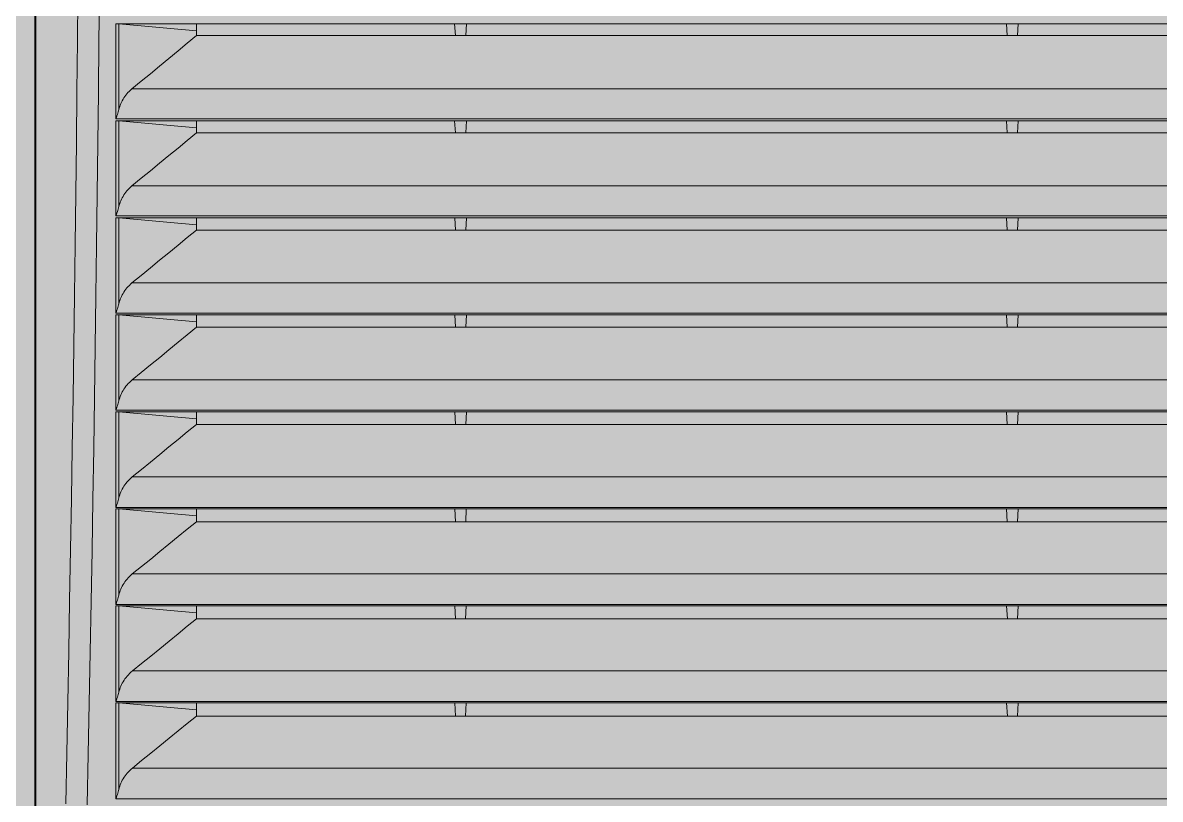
# Model space of a CAD drawing. Header units: millimetres. Extents: x 6914 to 9858, y -2771 to -210.
# Drawn here: x 8695.7 to 8840, y -600.9 to -502.4 of the extents above; entities that cross this region are included whole.
import ezdxf

# ---------------------------------------------------------------- set-up
doc = ezdxf.new("R2010")
doc.units = ezdxf.units.MM
doc.layers.get('0').update_dxf_attribs({"lineweight": 9})
doc.layers.add('THICK', color=7, linetype='Continuous', lineweight=13)
doc.layers.add('Штриховка шкафов', color=7, linetype='Continuous', lineweight=9)

# ---------------------------------------------------------------- blocks, each defined once
blk = doc.blocks.new('Из_буфера4442')
at = {"layer": 'Штриховка шкафов', "true_color": 0xc5c7c4}
blk.add_hatch(color=9, dxfattribs=at).paths.add_polyline_path([(-200, 2000), (200, 2000), (200, 0), (-200, 0)])
blk = doc.blocks.new('Из_буфера3106')
at = {"layer": 'THICK'}
for p, q in [((-124, -257.36), (-124, -10.64)), ((-123.86, -10.76), (-123.86, -257.24)), ((-118.6, -90.95), (-118.53, -84.49)), ((-115.88, -91.01), (-115.81, -84.55)), ((-113.71, -100.85), (-113.71, -88.8)), ((-103.5, -88.8), (-113.71, -88.8)), ((-113.71, -88.8), (-113.69, -88.8)), ((-113.69, -88.8), (-113.67, -88.8)), ((-113.67, -88.8), (-113.64, -88.8)), ((-113.64, -88.8), (-113.62, -88.8)), ((-113.62, -88.8), (-113.6, -88.8)), ((-113.6, -88.8), (-113.58, -88.8)), ((-113.58, -88.8), (-113.56, -88.8)), ((-113.56, -88.8), (-113.54, -88.8)), ((-113.54, -88.8), (-113.53, -88.8)), ((-113.53, -88.8), (-113.51, -88.8)), ((-113.51, -88.8), (-113.49, -88.8)), ((-113.49, -88.8), (-113.47, -88.81)), ((-113.47, -88.81), (-113.45, -88.81)), ((-113.45, -88.81), (-113.43, -88.81)), ((-113.43, -88.81), (-113.42, -88.81)), ((-113.42, -88.81), (-113.4, -88.81)), ((-113.4, -88.81), (-113.38, -88.81)), ((-113.38, -88.81), (-113.37, -88.81)), ((-113.37, -88.81), (-113.35, -88.81)), ((-111.94, -88.94), (-113.35, -88.81)), ((-113.35, -88.81), (-113.35, -99.67)), ((-110.53, -89.06), (-111.94, -88.94)), ((-109.13, -89.18), (-110.53, -89.06)), ((-107.72, -89.31), (-109.13, -89.18)), ((-106.31, -89.43), (-107.72, -89.31)), ((-104.91, -89.55), (-106.31, -89.43)), ((-103.5, -88.8), (-70.75, -88.8)), ((-103.5, -88.8), (-103.5, -89.68)), ((-69.25, -88.8), (-70.75, -88.8)), ((-70.75, -88.8), (-70.66, -90.3)), ((-69.25, -88.8), (-69.34, -90.3)), ((-69.25, -88.8), (-0.75, -88.8)), ((0.75, -88.8), (-0.75, -88.8)), ((-0.75, -88.8), (-0.66, -90.3)), ((0.75, -88.8), (0.66, -90.3)), ((0.75, -88.8), (69.25, -88.8)), ((-103.5, -89.68), (-104.91, -89.55)), ((-104.67, -91.27), (-103.5, -90.3)), ((-103.5, -90.3), (-103.5, -89.68)), ((-103.5, -90.3), (-70.66, -90.3)), ((-70.66, -90.3), (-69.34, -90.3)), ((-69.34, -90.3), (-0.66, -90.3)), ((-0.66, -90.3), (0.66, -90.3)), ((0.66, -90.3), (69.34, -90.3)), ((-118.66, -97.4), (-118.6, -90.95)), ((-115.94, -97.47), (-115.88, -91.01)), ((-107.01, -93.19), (-105.84, -92.23)), ((-105.84, -92.23), (-104.67, -91.27)), ((-108.18, -94.16), (-107.01, -93.19)), ((-110.53, -96.09), (-109.35, -95.12)), ((-109.35, -95.12), (-108.18, -94.16)), ((-111.7, -97.06), (-110.53, -96.09)), ((-118.73, -103.86), (-118.66, -97.4)), ((-116.02, -103.93), (-115.94, -97.47)), ((-112.71, -98.2), (-112.59, -98.02)), ((-112.59, -98.02), (-112.47, -97.85)), ((-112.47, -97.85), (-112.33, -97.68)), ((-112.33, -97.68), (-112.19, -97.52)), ((-112.19, -97.52), (-112.03, -97.36)), ((-112.03, -97.36), (-111.87, -97.2)), ((-111.87, -97.2), (-111.7, -97.06)), ((-111.7, -97.06), (111.7, -97.06)), ((-113.35, -99.67), (-113.3, -99.48)), ((-113.3, -99.48), (-113.24, -99.29)), ((-113.24, -99.29), (-113.18, -99.11)), ((-113.18, -99.11), (-113.1, -98.92)), ((-113.1, -98.92), (-113.02, -98.74)), ((-113.02, -98.74), (-112.92, -98.55)), ((-112.92, -98.55), (-112.82, -98.37)), ((-112.82, -98.37), (-112.71, -98.2)), ((-113.71, -100.85), (-113.65, -100.66)), ((-113.71, -100.85), (113.71, -100.85)), ((-113.65, -100.66), (-113.59, -100.47)), ((-113.59, -100.47), (-113.53, -100.3)), ((-113.53, -100.3), (-113.48, -100.13)), ((-113.48, -100.13), (-113.43, -99.97)), ((-113.43, -99.97), (-113.39, -99.82)), ((-113.39, -99.82), (-113.35, -99.67)), ((-113.71, -113.16), (-113.71, -101.1)), ((-103.5, -101.1), (-113.71, -101.1)), ((-113.71, -101.1), (-113.69, -101.1)), ((-113.69, -101.1), (-113.67, -101.1)), ((-113.67, -101.1), (-113.64, -101.1)), ((-113.64, -101.1), (-113.62, -101.1)), ((-113.62, -101.1), (-113.6, -101.1)), ((-113.6, -101.1), (-113.58, -101.1)), ((-113.58, -101.1), (-113.56, -101.1)), ((-113.56, -101.1), (-113.54, -101.1)), ((-113.54, -101.1), (-113.53, -101.1)), ((-113.53, -101.1), (-113.51, -101.1)), ((-113.51, -101.1), (-113.49, -101.1)), ((-113.49, -101.1), (-113.47, -101.11)), ((-113.47, -101.11), (-113.45, -101.11)), ((-113.45, -101.11), (-113.43, -101.11)), ((-113.43, -101.11), (-113.42, -101.11)), ((-113.42, -101.11), (-113.4, -101.11)), ((-113.4, -101.11), (-113.38, -101.11)), ((-113.38, -101.11), (-113.37, -101.11)), ((-113.37, -101.11), (-113.35, -101.11)), ((-111.94, -101.24), (-113.35, -101.11)), ((-113.35, -101.11), (-113.35, -111.98)), ((-110.53, -101.36), (-111.94, -101.24)), ((-109.13, -101.48), (-110.53, -101.36)), ((-107.72, -101.61), (-109.13, -101.48)), ((-106.31, -101.73), (-107.72, -101.61)), ((-104.91, -101.85), (-106.31, -101.73)), ((-103.5, -101.98), (-104.91, -101.85)), ((-103.5, -101.1), (-70.75, -101.1)), ((-103.5, -101.1), (-103.5, -101.98)), ((-103.5, -102.63), (-103.5, -101.98)), ((-69.25, -101.1), (-70.75, -101.1)), ((-70.75, -101.1), (-70.66, -102.63)), ((-69.25, -101.1), (-69.34, -102.63)), ((-69.25, -101.1), (-0.75, -101.1)), ((0.75, -101.1), (-0.75, -101.1)), ((-0.75, -101.1), (-0.66, -102.63)), ((0.75, -101.1), (0.66, -102.63)), ((0.75, -101.1), (69.25, -101.1)), ((-118.81, -110.31), (-118.73, -103.86)), ((-105.84, -104.55), (-104.67, -103.59)), ((-104.67, -103.59), (-103.5, -102.63)), ((-103.5, -102.63), (-70.66, -102.63)), ((-70.66, -102.63), (-69.34, -102.63)), ((-69.34, -102.63), (-0.66, -102.63)), ((-0.66, -102.63), (0.66, -102.63)), ((0.66, -102.63), (69.34, -102.63)), ((-116.09, -110.39), (-116.02, -103.93)), ((-107.01, -105.51), (-105.84, -104.55)), ((-109.35, -107.43), (-108.17, -106.47)), ((-108.17, -106.47), (-107.01, -105.51)), ((-110.52, -108.39), (-109.35, -107.43)), ((-112.18, -109.82), (-112.02, -109.66)), ((-112.02, -109.66), (-111.86, -109.51)), ((-111.86, -109.51), (-111.69, -109.36)), ((-111.69, -109.36), (-110.52, -108.39)), ((-111.69, -109.36), (111.69, -109.36)), ((-118.89, -116.77), (-118.81, -110.31)), ((-116.17, -116.85), (-116.09, -110.39)), ((-113.1, -111.23), (-113.01, -111.05)), ((-113.01, -111.05), (-112.92, -110.86)), ((-112.92, -110.86), (-112.82, -110.68)), ((-112.82, -110.68), (-112.71, -110.5)), ((-112.71, -110.5), (-112.59, -110.33)), ((-112.59, -110.33), (-112.46, -110.15)), ((-112.46, -110.15), (-112.32, -109.98)), ((-112.32, -109.98), (-112.18, -109.82)), ((-113.53, -112.61), (-113.48, -112.45)), ((-113.48, -112.45), (-113.43, -112.28)), ((-113.43, -112.28), (-113.39, -112.13)), ((-113.39, -112.13), (-113.35, -111.98)), ((-113.35, -111.98), (-113.3, -111.79)), ((-113.3, -111.79), (-113.24, -111.61)), ((-113.24, -111.61), (-113.17, -111.42)), ((-113.17, -111.42), (-113.1, -111.23)), ((-113.71, -113.16), (-113.65, -112.97)), ((-113.71, -113.16), (113.71, -113.16)), ((-113.71, -125.48), (-113.71, -113.4)), ((-103.5, -113.4), (-113.71, -113.4)), ((-113.71, -113.4), (-113.69, -113.4)), ((-113.69, -113.4), (-113.67, -113.4)), ((-113.67, -113.4), (-113.64, -113.4)), ((-113.65, -112.97), (-113.59, -112.79)), ((-113.64, -113.4), (-113.62, -113.4)), ((-113.62, -113.4), (-113.6, -113.4)), ((-113.6, -113.4), (-113.58, -113.4)), ((-113.59, -112.79), (-113.53, -112.61)), ((-113.58, -113.4), (-113.56, -113.4)), ((-113.56, -113.4), (-113.54, -113.4)), ((-113.54, -113.4), (-113.53, -113.4)), ((-113.53, -113.4), (-113.51, -113.4)), ((-113.51, -113.4), (-113.49, -113.4)), ((-113.49, -113.4), (-113.47, -113.41)), ((-113.47, -113.41), (-113.45, -113.41)), ((-113.45, -113.41), (-113.43, -113.41)), ((-113.43, -113.41), (-113.42, -113.41)), ((-113.42, -113.41), (-113.4, -113.41)), ((-113.4, -113.41), (-113.38, -113.41)), ((-113.38, -113.41), (-113.37, -113.41)), ((-113.37, -113.41), (-113.35, -113.41)), ((-111.94, -113.54), (-113.35, -113.41)), ((-113.35, -113.41), (-113.35, -124.3)), ((-110.53, -113.66), (-111.94, -113.54)), ((-109.13, -113.78), (-110.53, -113.66)), ((-107.72, -113.91), (-109.13, -113.78)), ((-106.31, -114.03), (-107.72, -113.91)), ((-103.5, -113.4), (-70.74, -113.4)), ((-103.5, -113.4), (-103.5, -114.28)), ((-69.26, -113.4), (-70.74, -113.4)), ((-70.74, -113.4), (-70.66, -114.95)), ((-69.26, -113.4), (-69.34, -114.95)), ((-69.26, -113.4), (-0.74, -113.4)), ((0.74, -113.4), (-0.74, -113.4)), ((-0.74, -113.4), (-0.66, -114.95)), ((0.74, -113.4), (0.66, -114.95)), ((0.74, -113.4), (69.26, -113.4)), ((-104.91, -114.15), (-106.31, -114.03)), ((-103.5, -114.28), (-104.91, -114.15)), ((-104.67, -115.91), (-103.5, -114.95)), ((-103.5, -114.95), (-103.5, -114.28)), ((-103.5, -114.95), (-70.66, -114.95)), ((-70.66, -114.95), (-69.34, -114.95)), ((-69.34, -114.95), (-0.66, -114.95)), ((-0.66, -114.95), (0.66, -114.95)), ((0.66, -114.95), (69.34, -114.95)), ((-118.98, -123.22), (-118.89, -116.77)), ((-116.26, -123.31), (-116.17, -116.85)), ((-107, -117.82), (-105.83, -116.87)), ((-105.83, -116.87), (-104.67, -115.91)), ((-108.17, -118.78), (-107, -117.82)), ((-110.51, -120.7), (-109.34, -119.74)), ((-109.34, -119.74), (-108.17, -118.78)), ((-111.68, -121.66), (-110.51, -120.7)), ((-112.71, -122.81), (-112.59, -122.63)), ((-112.59, -122.63), (-112.46, -122.46)), ((-112.46, -122.46), (-112.32, -122.29)), ((-112.32, -122.29), (-112.17, -122.12)), ((-112.17, -122.12), (-112.01, -121.96)), ((-112.01, -121.96), (-111.85, -121.81)), ((-111.85, -121.81), (-111.68, -121.66)), ((-111.68, -121.66), (111.68, -121.66)), ((-119.07, -129.67), (-118.98, -123.22)), ((-116.35, -129.76), (-116.26, -123.31)), ((-113.3, -124.11), (-113.24, -123.92)), ((-113.24, -123.92), (-113.17, -123.73)), ((-113.17, -123.73), (-113.1, -123.54)), ((-113.1, -123.54), (-113.01, -123.36)), ((-113.01, -123.36), (-112.92, -123.17)), ((-112.92, -123.17), (-112.82, -122.99)), ((-112.82, -122.99), (-112.71, -122.81)), ((-113.71, -125.48), (-113.65, -125.29)), ((-113.71, -125.48), (113.71, -125.48)), ((-113.65, -125.29), (-113.59, -125.1)), ((-113.59, -125.1), (-113.53, -124.93)), ((-113.53, -124.93), (-113.48, -124.76)), ((-113.48, -124.76), (-113.43, -124.6)), ((-113.43, -124.6), (-113.39, -124.44)), ((-113.39, -124.44), (-113.35, -124.3)), ((-113.35, -124.3), (-113.3, -124.11)), ((-113.71, -137.79), (-113.71, -125.7)), ((-103.5, -125.7), (-113.71, -125.7)), ((-113.71, -125.7), (-113.69, -125.7)), ((-113.69, -125.7), (-113.67, -125.7)), ((-113.67, -125.7), (-113.64, -125.7)), ((-113.64, -125.7), (-113.62, -125.7)), ((-113.62, -125.7), (-113.6, -125.7)), ((-113.6, -125.7), (-113.58, -125.7)), ((-113.58, -125.7), (-113.56, -125.7)), ((-113.56, -125.7), (-113.54, -125.7)), ((-113.54, -125.7), (-113.53, -125.7)), ((-113.53, -125.7), (-113.51, -125.7)), ((-113.51, -125.7), (-113.49, -125.7)), ((-113.49, -125.7), (-113.47, -125.71)), ((-113.47, -125.71), (-113.45, -125.71)), ((-113.45, -125.71), (-113.43, -125.71)), ((-113.43, -125.71), (-113.42, -125.71)), ((-113.42, -125.71), (-113.4, -125.71)), ((-113.4, -125.71), (-113.38, -125.71)), ((-113.38, -125.71), (-113.37, -125.71)), ((-113.37, -125.71), (-113.35, -125.71)), ((-111.94, -125.84), (-113.35, -125.71)), ((-113.35, -125.71), (-113.35, -136.61)), ((-110.53, -125.96), (-111.94, -125.84)), ((-109.13, -126.08), (-110.53, -125.96)), ((-107.72, -126.21), (-109.13, -126.08)), ((-106.31, -126.33), (-107.72, -126.21)), ((-104.91, -126.45), (-106.31, -126.33)), ((-103.5, -126.58), (-104.91, -126.45)), ((-103.5, -125.7), (-70.74, -125.7)), ((-103.5, -125.7), (-103.5, -126.58)), ((-103.5, -127.28), (-103.5, -126.58)), ((-69.26, -125.7), (-70.74, -125.7)), ((-70.74, -125.7), (-70.65, -127.28)), ((-69.26, -125.7), (-69.35, -127.28)), ((-69.26, -125.7), (-0.74, -125.7)), ((0.74, -125.7), (-0.74, -125.7)), ((-0.74, -125.7), (-0.65, -127.28)), ((0.74, -125.7), (0.65, -127.28)), ((0.74, -125.7), (69.26, -125.7)), ((-105.83, -129.18), (-104.66, -128.23)), ((-104.66, -128.23), (-103.5, -127.28)), ((-103.5, -127.28), (-70.65, -127.28)), ((-70.65, -127.28), (-69.35, -127.28)), ((-69.35, -127.28), (-0.65, -127.28)), ((-0.65, -127.28), (0.65, -127.28)), ((0.65, -127.28), (69.35, -127.28)), ((-119.16, -136.12), (-119.07, -129.67)), ((-116.44, -136.22), (-116.35, -129.76)), ((-107, -130.14), (-105.83, -129.18)), ((-109.33, -132.05), (-108.16, -131.09)), ((-108.16, -131.09), (-107, -130.14)), ((-110.5, -133), (-109.33, -132.05)), ((-112.01, -134.26), (-111.84, -134.11)), ((-111.84, -134.11), (-111.67, -133.96)), ((-111.67, -133.96), (-110.5, -133)), ((-111.67, -133.96), (111.67, -133.96)), ((-113.01, -135.67), (-112.92, -135.48)), ((-112.92, -135.48), (-112.81, -135.3)), ((-112.81, -135.3), (-112.7, -135.11)), ((-112.7, -135.11), (-112.58, -134.94)), ((-112.58, -134.94), (-112.45, -134.76)), ((-112.45, -134.76), (-112.31, -134.59)), ((-112.31, -134.59), (-112.16, -134.42)), ((-112.16, -134.42), (-112.01, -134.26)), ((-119.26, -142.57), (-119.16, -136.12)), ((-116.54, -142.68), (-116.44, -136.22)), ((-113.53, -137.24), (-113.48, -137.07)), ((-113.48, -137.07), (-113.43, -136.91)), ((-113.43, -136.91), (-113.39, -136.76)), ((-113.39, -136.76), (-113.35, -136.61)), ((-113.35, -136.61), (-113.3, -136.42)), ((-113.3, -136.42), (-113.24, -136.23)), ((-113.24, -136.23), (-113.17, -136.04)), ((-113.17, -136.04), (-113.1, -135.85)), ((-113.1, -135.85), (-113.01, -135.67)), ((-113.71, -137.79), (-113.65, -137.6)), ((-113.71, -137.79), (113.71, -137.79)), ((-113.71, -150.11), (-113.71, -138)), ((-103.5, -138), (-113.71, -138)), ((-113.71, -138), (-113.69, -138)), ((-113.69, -138), (-113.67, -138)), ((-113.67, -138), (-113.64, -138)), ((-113.65, -137.6), (-113.59, -137.42)), ((-113.64, -138), (-113.62, -138)), ((-113.62, -138), (-113.6, -138)), ((-113.6, -138), (-113.58, -138)), ((-113.59, -137.42), (-113.53, -137.24)), ((-113.58, -138), (-113.56, -138)), ((-113.56, -138), (-113.54, -138)), ((-113.54, -138), (-113.53, -138)), ((-113.53, -138), (-113.51, -138)), ((-113.51, -138), (-113.49, -138)), ((-113.49, -138), (-113.47, -138.01)), ((-113.47, -138.01), (-113.45, -138.01)), ((-113.45, -138.01), (-113.43, -138.01)), ((-113.43, -138.01), (-113.42, -138.01)), ((-113.42, -138.01), (-113.4, -138.01)), ((-113.4, -138.01), (-113.38, -138.01)), ((-113.38, -138.01), (-113.37, -138.01)), ((-113.37, -138.01), (-113.35, -138.01)), ((-111.94, -138.14), (-113.35, -138.01)), ((-113.35, -138.01), (-113.35, -148.92)), ((-110.53, -138.26), (-111.94, -138.14)), ((-109.13, -138.38), (-110.53, -138.26)), ((-107.72, -138.51), (-109.13, -138.38)), ((-106.31, -138.63), (-107.72, -138.51)), ((-103.5, -138), (-70.74, -138)), ((-103.5, -138), (-103.5, -138.88)), ((-69.26, -138), (-70.74, -138)), ((-70.74, -138), (-70.65, -139.6)), ((-69.26, -138), (-69.35, -139.6)), ((-69.26, -138), (-0.74, -138)), ((0.74, -138), (-0.74, -138)), ((-0.74, -138), (-0.65, -139.6)), ((0.74, -138), (0.65, -139.6)), ((0.74, -138), (69.26, -138)), ((-104.91, -138.75), (-106.31, -138.63)), ((-103.5, -138.88), (-104.91, -138.75)), ((-104.66, -140.55), (-103.5, -139.6)), ((-103.5, -139.6), (-103.5, -138.88)), ((-103.5, -139.6), (-70.65, -139.6)), ((-70.65, -139.6), (-69.35, -139.6)), ((-69.35, -139.6), (-0.65, -139.6)), ((-0.65, -139.6), (0.65, -139.6)), ((0.65, -139.6), (69.35, -139.6)), ((-105.83, -141.5), (-104.66, -140.55)), ((-119.37, -149.02), (-119.26, -142.57)), ((-116.65, -149.13), (-116.54, -142.68)), ((-108.16, -143.4), (-106.99, -142.45)), ((-106.99, -142.45), (-105.83, -141.5)), ((-109.32, -144.36), (-108.16, -143.4)), ((-111.65, -146.26), (-110.49, -145.31)), ((-110.49, -145.31), (-109.32, -144.36)), ((-112.58, -147.24), (-112.44, -147.07)), ((-112.44, -147.07), (-112.3, -146.89)), ((-112.3, -146.89), (-112.16, -146.73)), ((-112.16, -146.73), (-112, -146.57)), ((-112, -146.57), (-111.83, -146.41)), ((-111.83, -146.41), (-111.65, -146.26)), ((-111.65, -146.26), (111.65, -146.26)), ((-113.3, -148.73), (-113.24, -148.54)), ((-113.24, -148.54), (-113.17, -148.35)), ((-113.17, -148.35), (-113.09, -148.16)), ((-113.09, -148.16), (-113.01, -147.97)), ((-113.01, -147.97), (-112.91, -147.79)), ((-112.91, -147.79), (-112.81, -147.6)), ((-112.81, -147.6), (-112.7, -147.42)), ((-112.7, -147.42), (-112.58, -147.24)), ((-119.47, -155.47), (-119.37, -149.02)), ((-116.75, -155.59), (-116.65, -149.13)), ((-113.71, -150.11), (-113.65, -149.92)), ((-113.65, -149.92), (-113.59, -149.73)), ((-113.59, -149.73), (-113.53, -149.56)), ((-113.53, -149.56), (-113.48, -149.39)), ((-113.48, -149.39), (-113.43, -149.23)), ((-113.43, -149.23), (-113.39, -149.07)), ((-113.39, -149.07), (-113.35, -148.92)), ((-113.35, -148.92), (-113.3, -148.73)), ((-113.71, -150.11), (113.71, -150.11)), ((-113.71, -162.42), (-113.71, -150.3)), ((-103.5, -150.3), (-113.71, -150.3)), ((-113.71, -150.3), (-113.69, -150.3)), ((-113.69, -150.3), (-113.67, -150.3)), ((-113.67, -150.3), (-113.64, -150.3)), ((-113.64, -150.3), (-113.62, -150.3)), ((-113.62, -150.3), (-113.6, -150.3)), ((-113.6, -150.3), (-113.58, -150.3)), ((-113.58, -150.3), (-113.56, -150.3)), ((-113.56, -150.3), (-113.54, -150.3)), ((-113.54, -150.3), (-113.53, -150.3)), ((-113.53, -150.3), (-113.51, -150.3)), ((-113.51, -150.3), (-113.49, -150.3)), ((-113.49, -150.3), (-113.47, -150.31)), ((-113.47, -150.31), (-113.45, -150.31)), ((-113.45, -150.31), (-113.43, -150.31)), ((-113.43, -150.31), (-113.42, -150.31)), ((-113.42, -150.31), (-113.4, -150.31)), ((-113.4, -150.31), (-113.38, -150.31)), ((-113.38, -150.31), (-113.37, -150.31)), ((-113.37, -150.31), (-113.35, -150.31)), ((-111.94, -150.44), (-113.35, -150.31)), ((-113.35, -150.31), (-113.35, -161.24)), ((-110.53, -150.56), (-111.94, -150.44)), ((-109.13, -150.68), (-110.53, -150.56)), ((-107.72, -150.81), (-109.13, -150.68)), ((-106.31, -150.93), (-107.72, -150.81)), ((-104.91, -151.05), (-106.31, -150.93)), ((-103.5, -151.18), (-104.91, -151.05)), ((-103.5, -150.3), (-70.73, -150.3)), ((-103.5, -150.3), (-103.5, -151.18)), ((-103.5, -151.93), (-103.5, -151.18)), ((-69.27, -150.3), (-70.73, -150.3)), ((-70.73, -150.3), (-70.65, -151.93)), ((-69.27, -150.3), (-69.35, -151.93)), ((-69.27, -150.3), (-0.73, -150.3)), ((0.73, -150.3), (-0.73, -150.3)), ((-0.73, -150.3), (-0.65, -151.93)), ((0.73, -150.3), (0.65, -151.93)), ((0.73, -150.3), (69.27, -150.3)), ((-105.82, -153.82), (-104.66, -152.87)), ((-104.66, -152.87), (-103.5, -151.93)), ((-103.5, -151.93), (-70.65, -151.93)), ((-70.65, -151.93), (-69.35, -151.93)), ((-69.35, -151.93), (-0.65, -151.93)), ((-0.65, -151.93), (0.65, -151.93)), ((0.65, -151.93), (69.35, -151.93)), ((-106.99, -154.77), (-105.82, -153.82)), ((-119.59, -161.92), (-119.47, -155.47)), ((-116.87, -162.04), (-116.75, -155.59)), ((-109.31, -156.66), (-108.15, -155.71)), ((-108.15, -155.71), (-106.99, -154.77)), ((-110.48, -157.61), (-109.31, -156.66)), ((-111.99, -158.87), (-111.82, -158.71)), ((-111.82, -158.71), (-111.64, -158.56)), ((-111.64, -158.56), (-110.48, -157.61)), ((-111.64, -158.56), (111.64, -158.56)), ((-113.01, -160.28), (-112.91, -160.1)), ((-112.91, -160.1), (-112.81, -159.91)), ((-112.81, -159.91), (-112.69, -159.73)), ((-112.69, -159.73), (-112.57, -159.55)), ((-112.57, -159.55), (-112.44, -159.37)), ((-112.44, -159.37), (-112.3, -159.2)), ((-112.3, -159.2), (-112.15, -159.03)), ((-112.15, -159.03), (-111.99, -158.87)), ((-113.48, -161.7), (-113.43, -161.54)), ((-113.43, -161.54), (-113.39, -161.39)), ((-113.39, -161.39), (-113.35, -161.24)), ((-113.35, -161.24), (-113.3, -161.05)), ((-113.3, -161.05), (-113.24, -160.85)), ((-113.24, -160.85), (-113.17, -160.66)), ((-113.17, -160.66), (-113.09, -160.47)), ((-113.09, -160.47), (-113.01, -160.28)), ((-119.7, -168.37), (-119.59, -161.92)), ((-116.99, -168.49), (-116.87, -162.04)), ((-113.71, -162.42), (-113.65, -162.23)), ((-113.71, -162.42), (113.71, -162.42)), ((-113.71, -174.73), (-113.71, -162.6)), ((-103.5, -162.6), (-113.71, -162.6)), ((-113.71, -162.6), (-113.69, -162.6)), ((-113.69, -162.6), (-113.67, -162.6)), ((-113.67, -162.6), (-113.64, -162.6)), ((-113.65, -162.23), (-113.59, -162.05)), ((-113.64, -162.6), (-113.62, -162.6)), ((-113.62, -162.6), (-113.6, -162.6)), ((-113.6, -162.6), (-113.58, -162.6)), ((-113.59, -162.05), (-113.53, -161.87)), ((-113.58, -162.6), (-113.56, -162.6)), ((-113.56, -162.6), (-113.54, -162.6)), ((-113.54, -162.6), (-113.53, -162.6)), ((-113.53, -161.87), (-113.48, -161.7)), ((-113.53, -162.6), (-113.51, -162.6)), ((-113.51, -162.6), (-113.49, -162.6)), ((-113.49, -162.6), (-113.47, -162.61)), ((-113.47, -162.61), (-113.45, -162.61)), ((-113.45, -162.61), (-113.43, -162.61)), ((-113.43, -162.61), (-113.42, -162.61)), ((-113.42, -162.61), (-113.4, -162.61)), ((-113.4, -162.61), (-113.38, -162.61)), ((-113.38, -162.61), (-113.37, -162.61)), ((-113.37, -162.61), (-113.35, -162.61)), ((-111.94, -162.74), (-113.35, -162.61)), ((-113.35, -162.61), (-113.35, -173.55)), ((-110.53, -162.86), (-111.94, -162.74)), ((-109.13, -162.98), (-110.53, -162.86)), ((-107.72, -163.11), (-109.13, -162.98)), ((-103.5, -162.6), (-70.73, -162.6)), ((-103.5, -162.6), (-103.5, -163.48)), ((-69.27, -162.6), (-70.73, -162.6)), ((-70.73, -162.6), (-70.64, -164.25)), ((-69.27, -162.6), (-69.36, -164.25)), ((-69.27, -162.6), (-0.73, -162.6)), ((0.73, -162.6), (-0.73, -162.6)), ((-0.73, -162.6), (-0.64, -164.25)), ((0.73, -162.6), (0.64, -164.25)), ((0.73, -162.6), (69.27, -162.6)), ((-106.31, -163.23), (-107.72, -163.11)), ((-104.91, -163.36), (-106.31, -163.23)), ((-103.5, -163.48), (-104.91, -163.36)), ((-104.66, -165.19), (-103.5, -164.25)), ((-103.5, -164.25), (-103.5, -163.48)), ((-103.5, -164.25), (-70.64, -164.25)), ((-70.64, -164.25), (-69.36, -164.25)), ((-69.36, -164.25), (-0.64, -164.25)), ((-0.64, -164.25), (0.64, -164.25)), ((0.64, -164.25), (69.36, -164.25)), ((-105.82, -166.14), (-104.66, -165.19)), ((-108.14, -168.03), (-106.98, -167.08)), ((-106.98, -167.08), (-105.82, -166.14)), ((-119.83, -174.82), (-119.7, -168.37)), ((-117.11, -174.95), (-116.99, -168.49)), ((-109.31, -168.97), (-108.14, -168.03)), ((-111.63, -170.86), (-110.47, -169.91)), ((-110.47, -169.91), (-109.31, -168.97)), ((-112.57, -171.85), (-112.43, -171.68)), ((-112.43, -171.68), (-112.29, -171.5)), ((-112.29, -171.5), (-112.14, -171.33)), ((-112.14, -171.33), (-111.98, -171.17)), ((-111.98, -171.17), (-111.81, -171.01)), ((-111.81, -171.01), (-111.63, -170.86)), ((-111.63, -170.86), (111.63, -170.86)), ((-113.24, -173.17), (-113.17, -172.97)), ((-113.17, -172.97), (-113.09, -172.78)), ((-113.09, -172.78), (-113.01, -172.59)), ((-113.01, -172.59), (-112.91, -172.41)), ((-112.91, -172.41), (-112.8, -172.22)), ((-112.8, -172.22), (-112.69, -172.04)), ((-112.69, -172.04), (-112.57, -171.85)), ((-113.71, -174.73), (-113.65, -174.54)), ((-113.65, -174.54), (-113.59, -174.36)), ((-113.59, -174.36), (-113.53, -174.19)), ((-113.53, -174.19), (-113.48, -174.02)), ((-113.48, -174.02), (-113.43, -173.86)), ((-113.43, -173.86), (-113.39, -173.7)), ((-113.39, -173.7), (-113.35, -173.55)), ((-113.35, -173.55), (-113.3, -173.36)), ((-113.3, -173.36), (-113.24, -173.17)), ((-119.95, -181.27), (-119.83, -174.82)), ((-117.23, -181.4), (-117.11, -174.95)), ((-113.71, -174.73), (113.71, -174.73)), ((-113.71, -187.05), (-113.71, -174.9)), ((-103.5, -174.9), (-113.71, -174.9)), ((-113.71, -174.9), (-113.69, -174.9)), ((-113.69, -174.9), (-113.67, -174.9)), ((-113.67, -174.9), (-113.64, -174.9)), ((-113.64, -174.9), (-113.62, -174.9)), ((-113.62, -174.9), (-113.6, -174.9)), ((-113.6, -174.9), (-113.58, -174.9)), ((-113.58, -174.9), (-113.56, -174.9)), ((-113.56, -174.9), (-113.54, -174.9)), ((-113.54, -174.9), (-113.53, -174.9)), ((-113.53, -174.9), (-113.51, -174.9)), ((-113.51, -174.9), (-113.49, -174.9)), ((-113.49, -174.9), (-113.47, -174.91)), ((-113.47, -174.91), (-113.45, -174.91)), ((-113.45, -174.91), (-113.43, -174.91)), ((-113.43, -174.91), (-113.42, -174.91)), ((-113.42, -174.91), (-113.4, -174.91)), ((-113.4, -174.91), (-113.38, -174.91)), ((-113.38, -174.91), (-113.37, -174.91)), ((-113.37, -174.91), (-113.35, -174.91)), ((-111.94, -175.04), (-113.35, -174.91)), ((-113.35, -174.91), (-113.35, -185.87)), ((-110.53, -175.16), (-111.94, -175.04)), ((-109.13, -175.28), (-110.53, -175.16)), ((-107.72, -175.41), (-109.13, -175.28)), ((-106.31, -175.53), (-107.72, -175.41)), ((-104.91, -175.66), (-106.31, -175.53)), ((-103.5, -175.78), (-104.91, -175.66)), ((-103.5, -174.9), (-70.73, -174.9)), ((-103.5, -174.9), (-103.5, -175.78)), ((-103.5, -176.57), (-103.5, -175.78)), ((-69.27, -174.9), (-70.73, -174.9)), ((-70.73, -174.9), (-70.64, -176.57)), ((-69.27, -174.9), (-69.36, -176.57)), ((-69.27, -174.9), (-0.73, -174.9)), ((0.73, -174.9), (-0.73, -174.9)), ((-0.73, -174.9), (-0.64, -176.57)), ((0.73, -174.9), (0.64, -176.57)), ((0.73, -174.9), (69.27, -174.9)), ((-104.66, -177.51), (-103.5, -176.57)), ((-103.5, -176.57), (-70.64, -176.57)), ((-70.64, -176.57), (-69.36, -176.57)), ((-69.36, -176.57), (-0.64, -176.57)), ((-0.64, -176.57), (0.64, -176.57)), ((0.64, -176.57), (69.36, -176.57)), ((-106.98, -179.39), (-105.82, -178.45)), ((-105.82, -178.45), (-104.66, -177.51)), ((-109.3, -181.28), (-108.14, -180.34)), ((-108.14, -180.34), (-106.98, -179.39)), ((-120.08, -187.72), (-119.95, -181.27)), ((-117.37, -187.85), (-117.23, -181.4)), ((-110.46, -182.22), (-109.3, -181.28)), ((-111.8, -183.31), (-111.62, -183.16)), ((-111.62, -183.16), (-110.46, -182.22)), ((-111.62, -183.16), (111.62, -183.16)), ((-112.91, -184.71), (-112.8, -184.53)), ((-112.8, -184.53), (-112.69, -184.34)), ((-112.69, -184.34), (-112.56, -184.16)), ((-112.56, -184.16), (-112.43, -183.98)), ((-112.43, -183.98), (-112.28, -183.81)), ((-112.28, -183.81), (-112.13, -183.64)), ((-112.13, -183.64), (-111.97, -183.47)), ((-111.97, -183.47), (-111.8, -183.31)), ((-113.43, -186.17), (-113.39, -186.02)), ((-113.39, -186.02), (-113.35, -185.87)), ((-113.35, -185.87), (-113.3, -185.67)), ((-113.3, -185.67), (-113.24, -185.48)), ((-113.24, -185.48), (-113.17, -185.29)), ((-113.17, -185.29), (-113.09, -185.09)), ((-113.09, -185.09), (-113, -184.9)), ((-113, -184.9), (-112.91, -184.71)), ((-113.71, -187.05), (-113.65, -186.86)), ((-113.71, -187.05), (113.71, -187.05)), ((-113.65, -186.86), (-113.59, -186.68)), ((-113.59, -186.68), (-113.53, -186.5)), ((-113.53, -186.5), (-113.48, -186.33)), ((-113.48, -186.33), (-113.43, -186.17))]:
    blk.add_line(p, q, dxfattribs=at)

msp = doc.modelspace()

# ---------------------------------------------------------------- block references
at = {"ltscale": 40}
msp.add_blockref('Из_буфера4442', (8821.23, -2360.26), dxfattribs=at)
at = {"ltscale": 20}
msp.add_blockref('Из_буфера3106', (8821.23, -413.75), dxfattribs=at)

doc.saveas('drawing.dxf')
